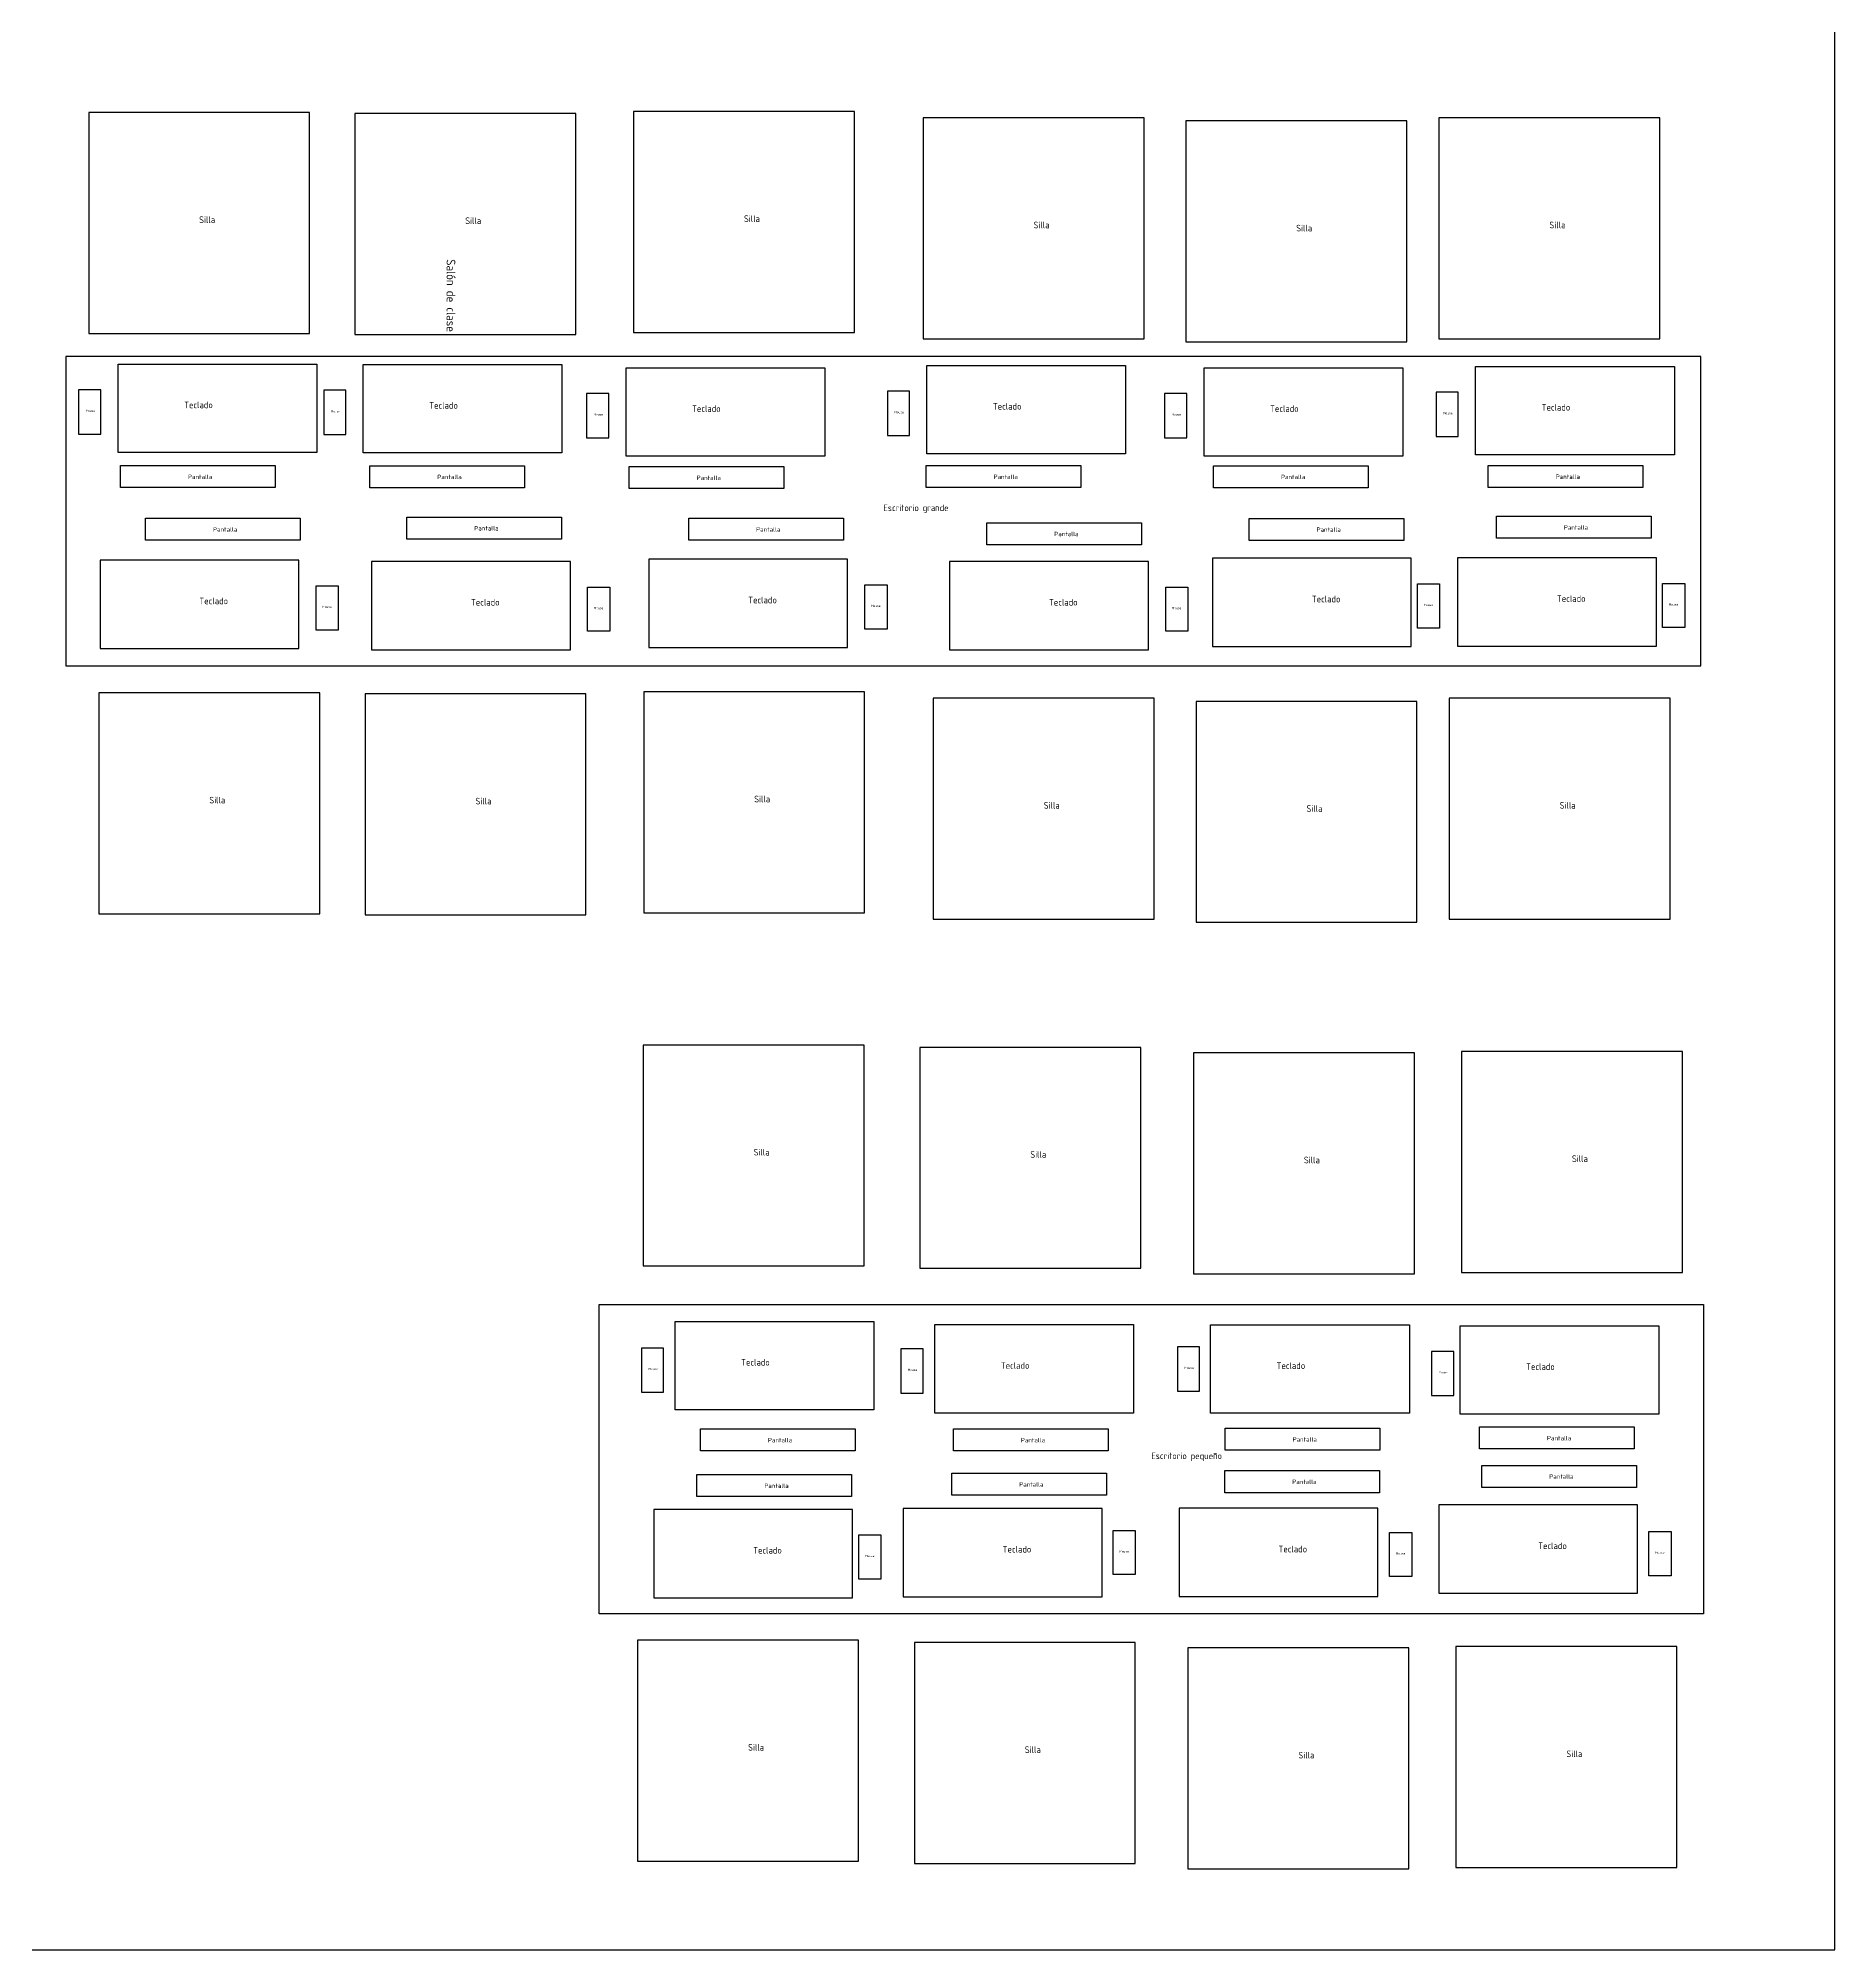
# Model space of a CAD drawing. Header units: millimetres. Extents: x 255 to 6539, y 159 to 7810.
# Drawn here: x 2473 to 6539, y 159 to 4485 of the extents above; entities that cross this region are included whole.
import ezdxf

# ---------------------------------------------------------------- set-up
doc = ezdxf.new("R2010")
doc.units = ezdxf.units.MM
doc.layers.add('Escritorio', color=7, linetype='Continuous', lineweight=25)
for name, color, linetype in [('Escritorio 3', 7, 'Continuous'), ('MOUSE', 7, 'Continuous'), ('Pantalla', 7, 'Continuous'), ('Teclado', 7, 'Continuous')]:
    doc.layers.add(name, color=color, linetype=linetype)
doc.styles.add('Atributos', font='isocp_IV25.ttf')

# ---------------------------------------------------------------- blocks, each defined once
blk = doc.blocks.new('Escritorio pequeño')
at = {"layer": 'Escritorio 3'}
blk.add_lwpolyline([(-1250, 350), (1250, 350), (1250, -350), (-1250, -350)], close=True, dxfattribs=at)
at = {"layer": 'Escritorio 3', "style": 'Atributos'}
for tag, p, flags in [('COLOR', (-1201.9, 292.9), 1), ('MARCA', (-1201.9, 248.6), 1), ('MODELO', (-1210.7, 199.9), 1), ('NOMBRE', (0, 0), 8)]:
    blk.add_attdef(tag, p, '', height=15, dxfattribs=dict(at, flags=flags))
blk = doc.blocks.new('Escritorio')
at = {"layer": 'Escritorio'}
blk.add_lwpolyline([(-1850, -350), (1850, -350), (1850, 350), (-1850, 350)], close=True, dxfattribs=at)
at = {"layer": 'Escritorio', "style": 'Atributos'}
for tag, p, flags in [('COLOR', (1624.6, 232.1), 1), ('MARCA', (1618.1, 181), 1), ('MODELO', (1616.5, 125.6), 1), ('NOMBRE', (0, 0), 8)]:
    blk.add_attdef(tag, p, '', height=15, dxfattribs=dict(at, flags=flags))
blk = doc.blocks.new('Pantalla')
at = {"layer": 'Pantalla'}
blk.add_lwpolyline([(-175, 25), (175, 25), (175, -25), (-175, -25)], close=True, dxfattribs=at)
at = {"layer": 'Pantalla', "style": 'Atributos'}
for tag, p, height, flags in [('MARCA', (-169.5, 2.1), 5, 1), ('COLOR', (-167.3, 13.2), 5, 1), ('NOMBRE', (-22.5, -5.4), 10, 8), ('MODELO', (-168.7, -8.6), 5, 1)]:
    blk.add_attdef(tag, p, '', height=height, dxfattribs=dict(at, flags=flags))
blk = doc.blocks.new('Teclado')
blk.add_lwpolyline([(-225, -100), (225, -100), (225, 100), (-225, 100)], close=True)
at = {"layer": 'Teclado', "style": 'Atributos'}
for tag, p, flags in [('MARCA', (-210.5, 32.2), 1), ('COLOR', (-207.7, 69), 1), ('MODELO', (-213.4, -2.4), 1), ('NOMBRE', (0, 0), 8)]:
    blk.add_attdef(tag, p, '', height=15, dxfattribs=dict(at, flags=flags))
blk = doc.blocks.new('Mouse')
at = {"layer": 'MOUSE'}
blk.add_lwpolyline([(-25, 50), (25, 50), (25, -50), (-25, -50)], close=True, dxfattribs=at)
at = {"layer": 'MOUSE', "style": 'Atributos'}
for tag, p, height, flags in [('COLOR', (-18.9, 41.9), 2.5, 1), ('MARCA', (-19.9, 35.8), 2.5, 1), ('MODELO', (-19.4, 27.9), 2.5, 1), ('NOMBRE', (-10.9, 0), 5, 8)]:
    blk.add_attdef(tag, p, '', height=height, dxfattribs=dict(at, flags=flags))
blk = doc.blocks.new('Silla')
blk.add_lwpolyline([(-250, -250), (250, -250), (250, 250), (-250, 250)], close=True)
at = {"style": 'Atributos'}
for tag, p, flags in [('COLOR', (-215.3, 204.1), 1), ('MARCA', (-221.1, 164.9), 1), ('MODELO', (-218.2, 125.7), 1), ('NOMBRE', (0, 0), 8)]:
    blk.add_attdef(tag, p, '', height=15, dxfattribs=dict(at, flags=flags))
blk = doc.blocks.new('SalonDeClases')
blk.add_lwpolyline([(-3825.5, -3142), (3825.5, -3142), (3825.5, 3142), (-3825.5, 3142)], close=True)
at = {"style": 'Atributos'}
for tag, p, flags in [('COLOR', (-3806.9, 3106.4), 9), ('MARCA', (-3806, 3062), 9), ('MODELO', (-3807.9, 3014.8), 9), ('NOMBRE', (0, 0), 8)]:
    blk.add_attdef(tag, p, '', height=20, dxfattribs=dict(at, flags=flags))

msp = doc.modelspace()

# ---------------------------------------------------------------- block references
ref = msp.add_blockref('SalonDeClases', (3396.9, 3984.7), dxfattribs=dict(rotation=269.9999999999999))
ref.add_attrib('NOMBRE', 'Salón de clase', (3396.9, 3984.7), dxfattribs={"height": 20, "rotation": 270, "style": 'Atributos'})
ref = msp.add_blockref('Silla', (2837, 4066.6))
ref.add_attrib('NOMBRE', 'Silla', (2837, 4066.6), dxfattribs={"height": 15, "style": 'Atributos'})
ref = msp.add_blockref('Silla', (3439.3, 4064.3))
ref.add_attrib('NOMBRE', 'Silla', (3439.3, 4064.3), dxfattribs={"height": 15, "style": 'Atributos'})
ref = msp.add_blockref('Silla', (4070.1, 4069))
ref.add_attrib('NOMBRE', 'Silla', (4070.1, 4069), dxfattribs={"height": 15, "style": 'Atributos'})
ref = msp.add_blockref('Silla', (4725.5, 4054.7))
ref.add_attrib('NOMBRE', 'Silla', (4725.5, 4054.7), dxfattribs={"height": 15, "style": 'Atributos'})
ref = msp.add_blockref('Silla', (5320, 4047.6))
ref.add_attrib('NOMBRE', 'Silla', (5320, 4047.6), dxfattribs={"height": 15, "style": 'Atributos'})
ref = msp.add_blockref('Silla', (5893.1, 4054.7))
ref.add_attrib('NOMBRE', 'Silla', (5893.1, 4054.7), dxfattribs={"height": 15, "style": 'Atributos'})
ref = msp.add_blockref('Escritorio', (4385.6, 3414.6))
ref.add_attrib('NOMBRE', 'Escritorio grande', (4385.6, 3414.6), dxfattribs={"layer": 'Escritorio', "height": 15, "style": 'Atributos'})
ref = msp.add_blockref('Teclado', (2878.4, 3647.6), dxfattribs=dict(xscale=-1))
ref.add_attrib('NOMBRE', 'Teclado', (2803, 3647.6), dxfattribs={"layer": 'Teclado', "height": 15, "style": 'Atributos'})
ref = msp.add_blockref('Teclado', (3433.2, 3646.4), dxfattribs=dict(xscale=-1))
ref.add_attrib('NOMBRE', 'Teclado', (3357.8, 3646.4), dxfattribs={"layer": 'Teclado', "height": 15, "style": 'Atributos'})
ref = msp.add_blockref('Teclado', (4028.1, 3639.2), dxfattribs=dict(xscale=-1))
ref.add_attrib('NOMBRE', 'Teclado', (3952.6, 3639.2), dxfattribs={"layer": 'Teclado', "height": 15, "style": 'Atributos'})
ref = msp.add_blockref('Teclado', (4708.8, 3644.4), dxfattribs=dict(xscale=-1))
ref.add_attrib('NOMBRE', 'Teclado', (4633.4, 3644.4), dxfattribs={"layer": 'Teclado', "height": 15, "style": 'Atributos'})
ref = msp.add_blockref('Teclado', (5336.3, 3639.2), dxfattribs=dict(xscale=-1))
ref.add_attrib('NOMBRE', 'Teclado', (5260.8, 3639.2), dxfattribs={"layer": 'Teclado', "height": 15, "style": 'Atributos'})
ref = msp.add_blockref('Teclado', (5950.8, 3642.2), dxfattribs=dict(xscale=-1))
ref.add_attrib('NOMBRE', 'Teclado', (5875.4, 3642.2), dxfattribs={"layer": 'Teclado', "height": 15, "style": 'Atributos'})
ref = msp.add_blockref('Mouse', (2589.3, 3639.2), dxfattribs=dict(xscale=-1))
ref.add_attrib('NOMBRE', 'Mouse', (2580.1, 3639.2), dxfattribs={"layer": 'MOUSE', "height": 5, "style": 'Atributos'})
ref = msp.add_blockref('Mouse', (3144.1, 3638.1), dxfattribs=dict(xscale=-1))
ref.add_attrib('NOMBRE', 'Mouse', (3134.9, 3638.1), dxfattribs={"layer": 'MOUSE', "height": 5, "style": 'Atributos'})
ref = msp.add_blockref('Mouse', (3739, 3630.9), dxfattribs=dict(xscale=-1))
ref.add_attrib('NOMBRE', 'Mouse', (3729.7, 3630.9), dxfattribs={"layer": 'MOUSE', "height": 5, "style": 'Atributos'})
ref = msp.add_blockref('Mouse', (4419.7, 3636.1), dxfattribs=dict(xscale=-1))
ref.add_attrib('NOMBRE', 'Mouse', (4410.5, 3636.1), dxfattribs={"layer": 'MOUSE', "height": 5, "style": 'Atributos'})
ref = msp.add_blockref('Mouse', (5047.1, 3630.9), dxfattribs=dict(xscale=-1))
ref.add_attrib('NOMBRE', 'Mouse', (5037.9, 3630.9), dxfattribs={"layer": 'MOUSE', "height": 5, "style": 'Atributos'})
ref = msp.add_blockref('Mouse', (5661.7, 3633.9), dxfattribs=dict(xscale=-1))
ref.add_attrib('NOMBRE', 'Mouse', (5652.5, 3633.9), dxfattribs={"layer": 'MOUSE', "height": 5, "style": 'Atributos'})
ref = msp.add_blockref('Pantalla', (2834.2, 3492.8))
ref.add_attrib('NOMBRE', 'Pantalla', (2811.7, 3487.4), dxfattribs={"layer": 'Pantalla', "height": 10, "style": 'Atributos'})
ref = msp.add_blockref('Pantalla', (3398.5, 3492.4))
ref.add_attrib('NOMBRE', 'Pantalla', (3376, 3487), dxfattribs={"layer": 'Pantalla', "height": 10, "style": 'Atributos'})
ref = msp.add_blockref('Pantalla', (3985.3, 3490.5))
ref.add_attrib('NOMBRE', 'Pantalla', (3962.8, 3485.1), dxfattribs={"layer": 'Pantalla', "height": 10, "style": 'Atributos'})
ref = msp.add_blockref('Pantalla', (4657.4, 3492.8))
ref.add_attrib('NOMBRE', 'Pantalla', (4634.9, 3487.4), dxfattribs={"layer": 'Pantalla', "height": 10, "style": 'Atributos'})
ref = msp.add_blockref('Pantalla', (5308, 3492.4))
ref.add_attrib('NOMBRE', 'Pantalla', (5285.5, 3487), dxfattribs={"layer": 'Pantalla', "height": 10, "style": 'Atributos'})
ref = msp.add_blockref('Pantalla', (5929.7, 3493.1))
ref.add_attrib('NOMBRE', 'Pantalla', (5907.3, 3487.6), dxfattribs={"layer": 'Pantalla', "height": 10, "style": 'Atributos'})
ref = msp.add_blockref('Pantalla', (2890.9, 3373.8))
ref.add_attrib('NOMBRE', 'Pantalla', (2868.4, 3368.3), dxfattribs={"layer": 'Pantalla', "height": 10, "style": 'Atributos'})
ref = msp.add_blockref('Pantalla', (3482.1, 3376.2))
ref.add_attrib('NOMBRE', 'Pantalla', (3459.7, 3370.8), dxfattribs={"layer": 'Pantalla', "height": 10, "style": 'Atributos'})
ref = msp.add_blockref('Pantalla', (4120, 3373.8))
ref.add_attrib('NOMBRE', 'Pantalla', (4097.5, 3368.3), dxfattribs={"layer": 'Pantalla', "height": 10, "style": 'Atributos'})
ref = msp.add_blockref('Pantalla', (4794.7, 3363.5))
ref.add_attrib('NOMBRE', 'Pantalla', (4772.2, 3358), dxfattribs={"layer": 'Pantalla', "height": 10, "style": 'Atributos'})
ref = msp.add_blockref('Pantalla', (5388.4, 3373.3))
ref.add_attrib('NOMBRE', 'Pantalla', (5365.9, 3367.8), dxfattribs={"layer": 'Pantalla', "height": 10, "style": 'Atributos'})
ref = msp.add_blockref('Pantalla', (5948.2, 3378.2))
ref.add_attrib('NOMBRE', 'Pantalla', (5925.7, 3372.7), dxfattribs={"layer": 'Pantalla', "height": 10, "style": 'Atributos'})
ref = msp.add_blockref('Teclado', (2837.6, 3204))
ref.add_attrib('NOMBRE', 'Teclado', (2837.6, 3204), dxfattribs={"layer": 'Teclado', "height": 15, "style": 'Atributos'})
ref = msp.add_blockref('Teclado', (3452.2, 3201))
ref.add_attrib('NOMBRE', 'Teclado', (3452.2, 3201), dxfattribs={"layer": 'Teclado', "height": 15, "style": 'Atributos'})
ref = msp.add_blockref('Teclado', (4079.7, 3206.1))
ref.add_attrib('NOMBRE', 'Teclado', (4079.7, 3206.1), dxfattribs={"layer": 'Teclado', "height": 15, "style": 'Atributos'})
ref = msp.add_blockref('Teclado', (4760.4, 3201))
ref.add_attrib('NOMBRE', 'Teclado', (4760.4, 3201), dxfattribs={"layer": 'Teclado', "height": 15, "style": 'Atributos'})
ref = msp.add_blockref('Teclado', (5355.3, 3208.2))
ref.add_attrib('NOMBRE', 'Teclado', (5355.3, 3208.2), dxfattribs={"layer": 'Teclado', "height": 15, "style": 'Atributos'})
ref = msp.add_blockref('Teclado', (5910.1, 3209.3))
ref.add_attrib('NOMBRE', 'Teclado', (5910.1, 3209.3), dxfattribs={"layer": 'Teclado', "height": 15, "style": 'Atributos'})
ref = msp.add_blockref('Mouse', (3126.8, 3195.6))
ref.add_attrib('NOMBRE', 'Mouse', (3115.8, 3195.6), dxfattribs={"layer": 'MOUSE', "height": 5, "style": 'Atributos'})
ref = msp.add_blockref('Mouse', (4368.8, 3197.8))
ref.add_attrib('NOMBRE', 'Mouse', (4357.9, 3197.8), dxfattribs={"layer": 'MOUSE', "height": 5, "style": 'Atributos'})
ref = msp.add_blockref('Mouse', (5619.4, 3199.9))
ref.add_attrib('NOMBRE', 'Mouse', (5608.4, 3199.9), dxfattribs={"layer": 'MOUSE', "height": 5, "style": 'Atributos'})
ref = msp.add_blockref('Mouse', (6174.2, 3201))
ref.add_attrib('NOMBRE', 'Mouse', (6163.2, 3201), dxfattribs={"layer": 'MOUSE', "height": 5, "style": 'Atributos'})
ref = msp.add_blockref('Mouse', (3741.3, 3192.7))
ref.add_attrib('NOMBRE', 'Mouse', (3730.4, 3192.7), dxfattribs={"layer": 'MOUSE', "height": 5, "style": 'Atributos'})
ref = msp.add_blockref('Mouse', (5049.5, 3192.7))
ref.add_attrib('NOMBRE', 'Mouse', (5038.6, 3192.7), dxfattribs={"layer": 'MOUSE', "height": 5, "style": 'Atributos'})
ref = msp.add_blockref('Silla', (2860.1, 2753.2))
ref.add_attrib('NOMBRE', 'Silla', (2860.1, 2753.2), dxfattribs={"height": 15, "style": 'Atributos'})
ref = msp.add_blockref('Silla', (3462.5, 2751))
ref.add_attrib('NOMBRE', 'Silla', (3462.5, 2751), dxfattribs={"height": 15, "style": 'Atributos'})
ref = msp.add_blockref('Silla', (4093.2, 2755.7))
ref.add_attrib('NOMBRE', 'Silla', (4093.2, 2755.7), dxfattribs={"height": 15, "style": 'Atributos'})
ref = msp.add_blockref('Silla', (4748.6, 2741.4))
ref.add_attrib('NOMBRE', 'Silla', (4748.6, 2741.4), dxfattribs={"height": 15, "style": 'Atributos'})
ref = msp.add_blockref('Silla', (5916.2, 2741.4))
ref.add_attrib('NOMBRE', 'Silla', (5916.2, 2741.4), dxfattribs={"height": 15, "style": 'Atributos'})
ref = msp.add_blockref('Silla', (5343.2, 2734.2))
ref.add_attrib('NOMBRE', 'Silla', (5343.2, 2734.2), dxfattribs={"height": 15, "style": 'Atributos'})
ref = msp.add_blockref('Silla', (4091.9, 1956.5))
ref.add_attrib('NOMBRE', 'Silla', (4091.9, 1956.5), dxfattribs={"height": 15, "style": 'Atributos'})
ref = msp.add_blockref('Silla', (4718.2, 1951.3))
ref.add_attrib('NOMBRE', 'Silla', (4718.2, 1951.3), dxfattribs={"height": 15, "style": 'Atributos'})
ref = msp.add_blockref('Silla', (5337.4, 1938.8))
ref.add_attrib('NOMBRE', 'Silla', (5337.4, 1938.8), dxfattribs={"height": 15, "style": 'Atributos'})
ref = msp.add_blockref('Silla', (5944, 1941.8))
ref.add_attrib('NOMBRE', 'Silla', (5944, 1941.8), dxfattribs={"height": 15, "style": 'Atributos'})
ref = msp.add_blockref('Escritorio pequeño', (4992, 1269.4))
ref.add_attrib('NOMBRE', 'Escritorio pequeño', (4992, 1269.4), dxfattribs={"layer": 'Escritorio 3', "height": 15, "style": 'Atributos'})
ref = msp.add_blockref('Teclado', (4139, 1481.2), dxfattribs=dict(xscale=-1))
ref.add_attrib('NOMBRE', 'Teclado', (4063.6, 1481.2), dxfattribs={"layer": 'Teclado', "height": 15, "style": 'Atributos'})
ref = msp.add_blockref('Teclado', (4726.8, 1473.8), dxfattribs=dict(xscale=-1))
ref.add_attrib('NOMBRE', 'Teclado', (4651.4, 1473.8), dxfattribs={"layer": 'Teclado', "height": 15, "style": 'Atributos'})
ref = msp.add_blockref('Teclado', (5351, 1473.5), dxfattribs=dict(xscale=-1))
ref.add_attrib('NOMBRE', 'Teclado', (5275.6, 1473.5), dxfattribs={"layer": 'Teclado', "height": 15, "style": 'Atributos'})
ref = msp.add_blockref('Teclado', (5915.7, 1471.2), dxfattribs=dict(xscale=-1))
ref.add_attrib('NOMBRE', 'Teclado', (5840.3, 1471.2), dxfattribs={"layer": 'Teclado', "height": 15, "style": 'Atributos'})
ref = msp.add_blockref('Mouse', (3863.3, 1470.8), dxfattribs=dict(xscale=-1))
ref.add_attrib('NOMBRE', 'Mouse', (3854.1, 1470.8), dxfattribs={"layer": 'MOUSE', "height": 5, "style": 'Atributos'})
ref = msp.add_blockref('Mouse', (4450.3, 1469), dxfattribs=dict(xscale=-1))
ref.add_attrib('NOMBRE', 'Mouse', (4441, 1469), dxfattribs={"layer": 'MOUSE', "height": 5, "style": 'Atributos'})
ref = msp.add_blockref('Mouse', (5076, 1473.5), dxfattribs=dict(xscale=-1))
ref.add_attrib('NOMBRE', 'Mouse', (5066.8, 1473.5), dxfattribs={"layer": 'MOUSE', "height": 5, "style": 'Atributos'})
ref = msp.add_blockref('Mouse', (5651.5, 1463.3), dxfattribs=dict(xscale=-1))
ref.add_attrib('NOMBRE', 'Mouse', (5642.3, 1463.3), dxfattribs={"layer": 'MOUSE', "height": 5, "style": 'Atributos'})
ref = msp.add_blockref('Pantalla', (5910, 1317.4))
ref.add_attrib('NOMBRE', 'Pantalla', (5887.5, 1312), dxfattribs={"layer": 'Pantalla', "height": 10, "style": 'Atributos'})
ref = msp.add_blockref('Pantalla', (4146.7, 1312.9))
ref.add_attrib('NOMBRE', 'Pantalla', (4124.2, 1307.5), dxfattribs={"layer": 'Pantalla', "height": 10, "style": 'Atributos'})
ref = msp.add_blockref('Pantalla', (4719.2, 1312.9))
ref.add_attrib('NOMBRE', 'Pantalla', (4696.7, 1307.5), dxfattribs={"layer": 'Pantalla', "height": 10, "style": 'Atributos'})
ref = msp.add_blockref('Pantalla', (5334.2, 1314.4))
ref.add_attrib('NOMBRE', 'Pantalla', (5311.7, 1309), dxfattribs={"layer": 'Pantalla', "height": 10, "style": 'Atributos'})
ref = msp.add_blockref('Pantalla', (5915.1, 1230.4))
ref.add_attrib('NOMBRE', 'Pantalla', (5892.6, 1224.9), dxfattribs={"layer": 'Pantalla', "height": 10, "style": 'Atributos'})
ref = msp.add_blockref('Pantalla', (4138.7, 1209.7))
ref.add_attrib('NOMBRE', 'Pantalla', (4116.2, 1204.3), dxfattribs={"layer": 'Pantalla', "height": 10, "style": 'Atributos'})
ref = msp.add_blockref('Pantalla', (4715.4, 1212.6))
ref.add_attrib('NOMBRE', 'Pantalla', (4692.9, 1207.2), dxfattribs={"layer": 'Pantalla', "height": 10, "style": 'Atributos'})
ref = msp.add_blockref('Pantalla', (5333.5, 1218.5))
ref.add_attrib('NOMBRE', 'Pantalla', (5311, 1213.1), dxfattribs={"layer": 'Pantalla', "height": 10, "style": 'Atributos'})
ref = msp.add_blockref('Teclado', (4090.9, 1055.8))
ref.add_attrib('NOMBRE', 'Teclado', (4090.9, 1055.8), dxfattribs={"layer": 'Teclado', "height": 15, "style": 'Atributos'})
ref = msp.add_blockref('Teclado', (4655.6, 1058.1))
ref.add_attrib('NOMBRE', 'Teclado', (4655.6, 1058.1), dxfattribs={"layer": 'Teclado', "height": 15, "style": 'Atributos'})
ref = msp.add_blockref('Teclado', (5279.8, 1058.4))
ref.add_attrib('NOMBRE', 'Teclado', (5279.8, 1058.4), dxfattribs={"layer": 'Teclado', "height": 15, "style": 'Atributos'})
ref = msp.add_blockref('Teclado', (5867.6, 1065.8))
ref.add_attrib('NOMBRE', 'Teclado', (5867.6, 1065.8), dxfattribs={"layer": 'Teclado', "height": 15, "style": 'Atributos'})
ref = msp.add_blockref('Mouse', (4355.1, 1047.9))
ref.add_attrib('NOMBRE', 'Mouse', (4344.2, 1047.9), dxfattribs={"layer": 'MOUSE', "height": 5, "style": 'Atributos'})
ref = msp.add_blockref('Mouse', (4930.6, 1058.1))
ref.add_attrib('NOMBRE', 'Mouse', (4919.7, 1058.1), dxfattribs={"layer": 'MOUSE', "height": 5, "style": 'Atributos'})
ref = msp.add_blockref('Mouse', (5556.4, 1053.6))
ref.add_attrib('NOMBRE', 'Mouse', (5545.4, 1053.6), dxfattribs={"layer": 'MOUSE', "height": 5, "style": 'Atributos'})
ref = msp.add_blockref('Mouse', (6143.3, 1055.4))
ref.add_attrib('NOMBRE', 'Mouse', (6132.4, 1055.4), dxfattribs={"layer": 'MOUSE', "height": 5, "style": 'Atributos'})
ref = msp.add_blockref('Silla', (4079.4, 609.8))
ref.add_attrib('NOMBRE', 'Silla', (4079.4, 609.8), dxfattribs={"height": 15, "style": 'Atributos'})
ref = msp.add_blockref('Silla', (4705.7, 604.5))
ref.add_attrib('NOMBRE', 'Silla', (4705.7, 604.5), dxfattribs={"height": 15, "style": 'Atributos'})
ref = msp.add_blockref('Silla', (5324.9, 592.1))
ref.add_attrib('NOMBRE', 'Silla', (5324.9, 592.1), dxfattribs={"height": 15, "style": 'Atributos'})
ref = msp.add_blockref('Silla', (5931.5, 595.1))
ref.add_attrib('NOMBRE', 'Silla', (5931.5, 595.1), dxfattribs={"height": 15, "style": 'Atributos'})

doc.saveas('drawing.dxf')
